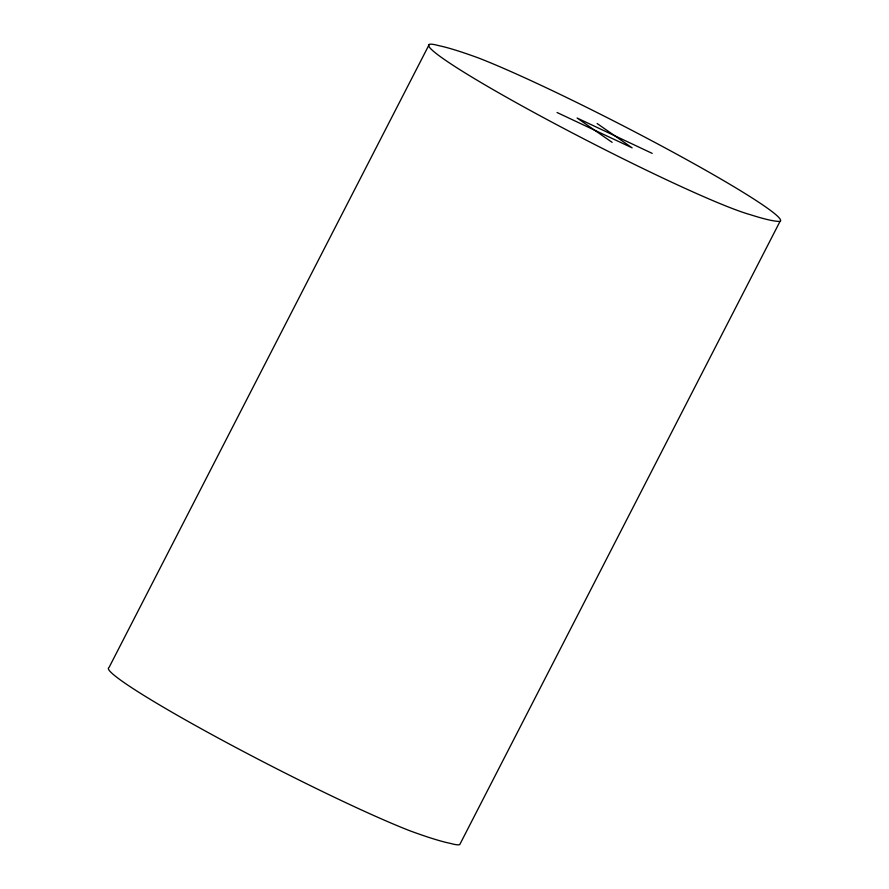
<?xml version="1.0" encoding="UTF-8"?>
<svg xmlns="http://www.w3.org/2000/svg" width="889" height="889" viewBox="0 0 889 889"><rect width="100%" height="100%" fill="white"/><g stroke="black" fill="none" stroke-linecap="round" stroke-linejoin="round"><path stroke-width="1.33" d="M429.231 44.45L108.991 667.572A186.523 12.69 27.2 0 0 217.583 737.692A186.523 12.69 27.2 0 0 410.34 830.959A437.788 29.782 27.2 0 0 450.39 843.394A186.523 12.69 27.2 0 0 459.769 844.55L780.009 221.428A186.523 12.69 27.2 0 0 671.417 151.308A186.523 12.69 27.2 0 0 478.66 58.041A437.788 29.782 27.2 0 0 438.61 45.606A186.523 12.69 27.2 0 0 537.823 114.57A186.523 12.69 27.2 0 0 750.583 214.76A437.788 29.782 27.2 0 0 780.009 221.428M652.193 153.375L577.094 118.015L612.11 142.351M557.047 112.503L632.146 147.863L597.13 123.527"/></g></svg>
